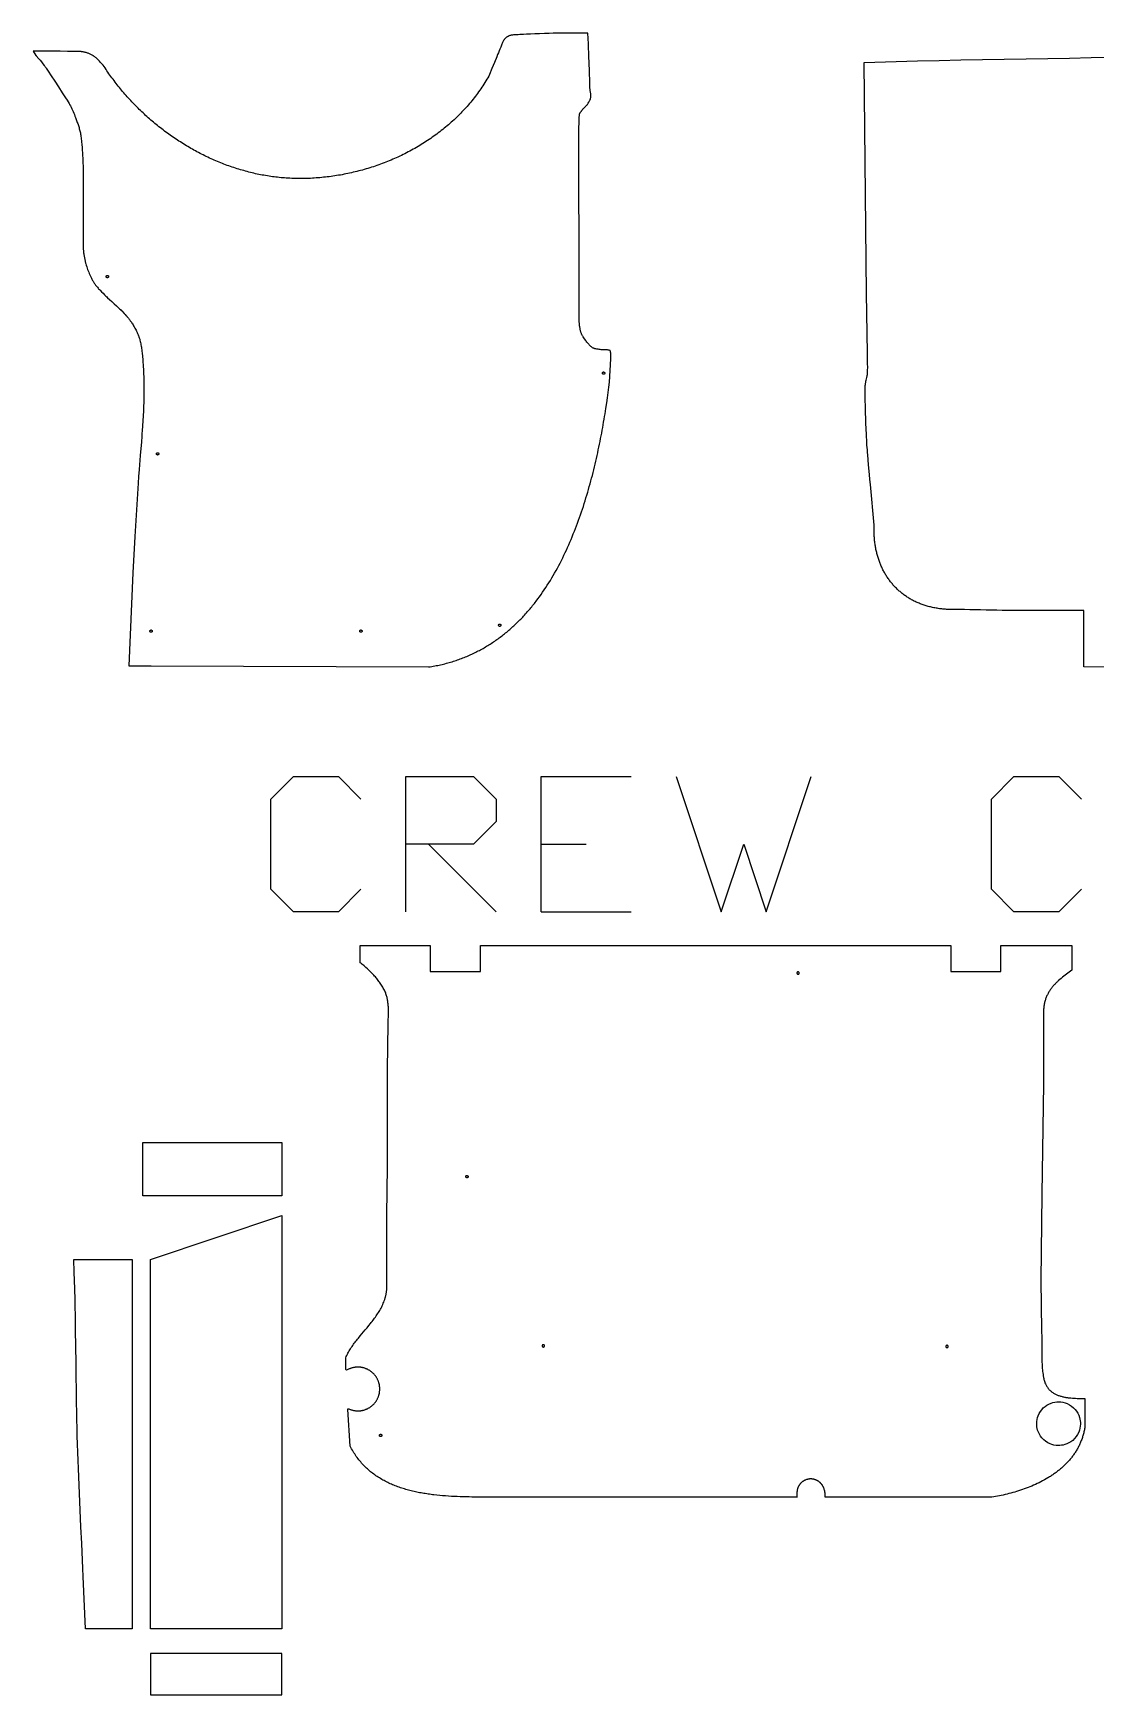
# Model space of a CAD drawing. Extents: x -3764 to 3128, y -3442 to 5238.
# Drawn here: x -263 to 1535, y -1703 to 1109 of the extents above; entities that cross this region are included whole.
import ezdxf

# ---------------------------------------------------------------- set-up
doc = ezdxf.new("R2010")
doc.units = 0
doc.layers.get('0').update_dxf_attribs({"color": 1, "linetype": 'CONTINUOUS'})
doc.layers.add('Default_Layer', color=1, linetype='CONTINUOUS')

msp = doc.modelspace()

# ---------------------------------------------------------------- linework, layer by layer
msp.add_lwpolyline([(1984.5, 34.9), (1515.1, 36.2), (1515.1, 131.9), (1455.4, 131.9), (1445.5, 131.9), (1435.5, 131.9), (1415.4, 131.8), (1405.4, 131.8), (1395.6, 131.8), (1386, 131.8), (1376.7, 131.9), (1367.6, 132.1), (1358.5, 132.3), (1349.4, 132.5), (1340.2, 132.7), (1322, 133.2), (1312.9, 133.5), (1303.8, 133.7), (1301.6, 133.6), (1299.4, 133.5), (1297.2, 133.5), (1295.1, 133.4), (1292.9, 133.4), (1290.8, 133.4), (1288.7, 133.5), (1286.6, 133.5), (1284.6, 133.6), (1282.5, 133.7), (1280.5, 133.9), (1278.4, 134), (1276.4, 134.2), (1274.4, 134.4), (1272.4, 134.7), (1270.5, 134.9), (1268.5, 135.2), (1266.6, 135.5), (1264.7, 135.8), (1262.8, 136.2), (1260.9, 136.5), (1259, 136.9), (1257.1, 137.3), (1255.3, 137.8), (1253.5, 138.2), (1251.7, 138.7), (1249.9, 139.2), (1248.1, 139.7), (1246.3, 140.3), (1244.6, 140.8), (1242.9, 141.4), (1241.1, 142), (1239.4, 142.7), (1237.8, 143.3), (1236.1, 144), (1234.5, 144.7), (1232.8, 145.4), (1231.2, 146.1), (1229.6, 146.9), (1228, 147.6), (1226.5, 148.4), (1224.9, 149.2), (1223.4, 150.1), (1221.9, 150.9), (1220.4, 151.8), (1218.9, 152.7), (1217.4, 153.6), (1216, 154.5), (1214.6, 155.5), (1213.2, 156.4), (1211.8, 157.4), (1210.4, 158.4), (1209, 159.4), (1207.7, 160.4), (1206.4, 161.5), (1205.1, 162.6), (1203.8, 163.7), (1202.5, 164.8), (1201.2, 165.9), (1200, 167), (1198.8, 168.2), (1197.6, 169.4), (1196.4, 170.5), (1195.2, 171.7), (1194.1, 173), (1193, 174.2), (1191.9, 175.5), (1190.8, 176.7), (1189.7, 178), (1188.6, 179.3), (1187.6, 180.6), (1186.6, 182), (1185.6, 183.3), (1184.6, 184.7), (1183.6, 186), (1182.7, 187.4), (1181.7, 188.8), (1180.8, 190.3), (1179.9, 191.7), (1179.1, 193.1), (1178.2, 194.6), (1177.4, 196.1), (1176.6, 197.6), (1175.8, 199.1), (1175, 200.6), (1174.2, 202.1), (1173.5, 203.7), (1172.8, 205.2), (1172.1, 206.8), (1171.4, 208.4), (1170.7, 210), (1170.1, 211.6), (1169.5, 213.2), (1168.9, 214.8), (1168.3, 216.5), (1167.7, 218.1), (1167.2, 219.8), (1166.6, 221.5), (1166.1, 223.2), (1165.6, 224.9), (1165.2, 226.6), (1164.7, 228.3), (1164.3, 230.1), (1163.9, 231.8), (1163.5, 233.6), (1163.1, 235.3), (1162.8, 237.1), (1162.4, 238.9), (1162.1, 240.7), (1161.8, 242.5), (1161.6, 244.3), (1161.3, 246.1), (1161.1, 248), (1160.9, 249.8), (1160.7, 251.7), (1160.5, 253.5), (1160.4, 255.4), (1160.3, 257.3), (1160.2, 259.2), (1160.1, 261.1), (1160, 263), (1160, 264.9), (1159.9, 266.8), (1159.9, 268.7), (1160, 270.7), (1160, 272.6), (1160.1, 274.6), (1160.1, 276.5), (1153.6, 344.9), (1152.9, 353.3), (1152.1, 361.7), (1150.6, 378.5), (1149.8, 386.8), (1149.1, 395.2), (1148.8, 399.4), (1148.5, 403.5), (1148.2, 407.7), (1147.9, 411.8), (1147.6, 416), (1147.4, 420.5), (1147.2, 425), (1146.9, 429.7), (1146.5, 439.2), (1146.1, 448.6), (1145.8, 457.5), (1145.5, 465.5), (1145.3, 472.5), (1145.2, 477.9), (1145, 487.7), (1144.9, 493), (1144.8, 498.1), (1144.8, 503), (1144.8, 505.3), (1144.9, 507.4), (1144.9, 509.4), (1145, 511.2), (1145.1, 512.8), (1145.2, 514.2), (1145.3, 515.4), (1145.5, 516.6), (1145.7, 517.8), (1145.9, 519), (1146.1, 520.2), (1146.4, 521.4), (1147, 523.8), (1147.5, 526.2), (1147.8, 527.4), (1148, 528.6), (1148.3, 529.8), (1148.5, 531), (1148.7, 532.2), (1148.8, 533.5), (1148.9, 534.8), (1149, 536.3), (1149, 538), (1149, 539.9), (1149.1, 541.9), (1149.1, 544), (1149, 548.5), (1148.9, 558), (1148.8, 562.7), (1148.8, 567.1), (1147, 668.2), (1143.3, 1059.4), (1233.5, 1062.2), (1270.2, 1062.8), (1306.9, 1063.5), (1343.6, 1064.1), (1380.3, 1064.8), (1417, 1065.4), (1453.8, 1066.1), (1490.5, 1066.8), (1527.2, 1067.6), (1563.9, 1068.3)])
at = {"layer": 'Default_Layer'}
for points in [[(-181, 1077.5), (-181.8, 1077.6), (-182.8, 1077.7), (-184.1, 1077.8), (-185.7, 1077.8), (-189.4, 1077.9), (-193.9, 1078), (-199.1, 1078.1), (-204.8, 1078.1), (-217.3, 1078.2), (-230.3, 1078.2), (-242.9, 1078.2), (-248.8, 1078.2), (-254.1, 1078.3), (-258.9, 1078.3), (-262.9, 1078.4), (-258.4, 1071.2), (-258.1, 1070.9), (-257.8, 1070.5), (-253.7, 1065.7), (-251.4, 1063), (-249.1, 1060.1), (-246.7, 1057.2), (-244.5, 1054.4), (-243.5, 1053), (-242.6, 1051.7), (-241.7, 1050.5), (-240.9, 1049.4), (-237.6, 1044.4), (-232.6, 1036.9), (-226.6, 1027.7), (-220.1, 1017.8), (-213.7, 1008), (-208.1, 999.2), (-205.7, 995.5), (-203.8, 992.4), (-202.3, 989.9), (-201.7, 989), (-201.3, 988.3), (-200, 985.9), (-198.8, 983.5), (-197.6, 981.1), (-196.5, 978.6), (-195.4, 976.2), (-194.3, 973.7), (-193.3, 971.2), (-192.3, 968.6), (-191.2, 965.9), (-190.1, 962.9), (-188.9, 959.6), (-188.3, 957.9), (-187.7, 956.2), (-187.1, 954.4), (-186.5, 952.6), (-185.9, 950.8), (-185.4, 949), (-184.9, 947.2), (-184.4, 945.4), (-184, 943.6), (-183.6, 941.9), (-183.2, 940.1), (-182.8, 938.2), (-182.5, 936.2), (-182.2, 934.1), (-181.9, 932), (-181.6, 929.7), (-181.4, 927.4), (-181.1, 925.1), (-180.7, 920.4), (-180.3, 915.6), (-179.9, 910.9), (-179.6, 906.3), (-179.4, 904.1), (-179.3, 901.9), (-179, 897.5), (-178.8, 893), (-178.7, 888.6), (-178.5, 884.1), (-178.4, 879.7), (-178.3, 870.8), (-178.2, 865.4), (-178.2, 858.4), (-178.2, 850.2), (-178.2, 841), (-178.2, 821.7), (-178.3, 803.3), (-178.3, 795.2), (-178.4, 786.4), (-178.5, 768.3), (-178.6, 760), (-178.6, 756.1), (-178.5, 752.6), (-178.5, 749.5), (-178.5, 746.8), (-178.4, 744.6), (-178.3, 743.6), (-178.3, 742.9), (-178.1, 741.5), (-178, 740), (-177.8, 738.6), (-177.7, 737.1), (-177.5, 735.7), (-177.2, 734.2), (-176.8, 731.3), (-176.3, 728.5), (-175.7, 725.7), (-175.1, 723.1), (-174.8, 721.9), (-174.5, 720.7), (-174.2, 719.5), (-173.9, 718.3), (-173.2, 716), (-172.4, 713.7), (-171.6, 711.4), (-170.8, 709.1), (-169.9, 706.9), (-169, 704.6), (-168, 702.4), (-167, 700.1), (-166, 697.7), (-164.9, 695.3), (-164.3, 694.1), (-163.7, 692.8), (-163, 691.6), (-162.4, 690.4), (-161.7, 689.2), (-161, 688), (-160.3, 686.8), (-159.6, 685.6), (-158.9, 684.5), (-158.1, 683.4), (-157.3, 682.3), (-156.4, 681.1), (-155.4, 679.9), (-154.4, 678.8), (-153.3, 677.5), (-152.2, 676.3), (-151, 675.1), (-149.8, 673.8), (-147.3, 671.3), (-144.8, 668.8), (-142.3, 666.3), (-139.9, 663.9), (-138.6, 662.6), (-137.1, 661.2), (-133.8, 658), (-130, 654.5), (-126.1, 650.9), (-122.2, 647.3), (-118.6, 644), (-117, 642.5), (-115.5, 641), (-114.2, 639.8), (-113.2, 638.7), (-109.3, 634.7), (-107.4, 632.7), (-105.5, 630.7), (-104.6, 629.7), (-103.7, 628.6), (-102.8, 627.6), (-101.9, 626.5), (-101.1, 625.4), (-100.2, 624.3), (-99.4, 623.2), (-98.6, 622.1), (-97.8, 620.9), (-96.9, 619.6), (-96, 618.2), (-95, 616.7), (-94, 615.1), (-93, 613.4), (-92, 611.7), (-91, 609.9), (-90, 608), (-89, 606.2), (-88.1, 604.3), (-87.1, 602.4), (-86.3, 600.5), (-85.5, 598.6), (-84.7, 596.7), (-84.3, 595.8), (-84, 594.9), (-83.4, 593.1), (-82.8, 591.2), (-82.3, 589.3), (-81.8, 587.3), (-81.4, 585.3), (-81, 583.3), (-80.6, 581.3), (-80.2, 579.3), (-79.9, 577.2), (-79.6, 575.2), (-79.3, 573.1), (-79, 571), (-78.5, 566.9), (-78.1, 562.8), (-77.8, 560.6), (-77.6, 558), (-77.4, 555), (-77.2, 551.7), (-77, 548.1), (-76.7, 544.3), (-76.5, 540.4), (-76.4, 536.2), (-76.2, 532), (-76, 527.7), (-75.9, 523.3), (-75.8, 519), (-75.7, 514.7), (-75.6, 510.6), (-75.6, 506.5), (-75.6, 502.7), (-75.6, 498.9), (-75.7, 494.9), (-75.8, 490.9), (-75.9, 486.9), (-76, 482.7), (-76.2, 478.5), (-76.4, 474.3), (-76.6, 470), (-77.1, 461.4), (-77.6, 452.8), (-78.6, 435.7), (-78.9, 431.4), (-79.2, 426.7), (-79.9, 416.6), (-80.7, 405.7), (-81.7, 394.1), (-83.6, 370.3), (-84.5, 358.5), (-85.4, 347.1), (-91, 257), (-94.2, 195.3), (-101.4, 38.4), (-63.3, 38.2), (406.2, 36.2), (408.8, 36.6), (411.4, 37.1), (413.9, 37.5), (416.4, 38), (419, 38.5), (421.5, 39), (423.9, 39.5), (426.4, 40.1), (428.9, 40.6), (431.3, 41.2), (433.7, 41.8), (436.2, 42.5), (438.6, 43.1), (440.9, 43.8), (443.3, 44.5), (445.7, 45.2), (448, 45.9), (450.4, 46.6), (452.7, 47.4), (455, 48.2), (457.3, 49), (459.5, 49.8), (461.8, 50.7), (464.1, 51.5), (466.3, 52.4), (468.5, 53.3), (470.7, 54.2), (472.9, 55.1), (475.1, 56.1), (477.3, 57.1), (479.5, 58.1), (481.6, 59.1), (483.7, 60.1), (485.8, 61.1), (488, 62.2), (490, 63.3), (492.1, 64.3), (494.2, 65.5), (496.3, 66.6), (498.3, 67.7), (500.3, 68.9), (502.3, 70.1), (504.3, 71.2), (506.3, 72.5), (508.3, 73.7), (510.3, 74.9), (512.2, 76.2), (514.2, 77.5), (516.1, 78.7), (518, 80), (519.9, 81.4), (521.8, 82.7), (523.7, 84), (525.6, 85.4), (527.4, 86.8), (529.3, 88.2), (531.1, 89.6), (532.9, 91), (534.7, 92.5), (536.5, 93.9), (538.3, 95.4), (540.1, 96.9), (541.8, 98.4), (543.6, 99.9), (545.3, 101.4), (547, 103), (548.8, 104.5), (550.5, 106.1), (552.2, 107.7), (553.8, 109.2), (555.5, 110.9), (557.2, 112.5), (558.8, 114.1), (560.4, 115.8), (562.1, 117.4), (563.7, 119.1), (565.3, 120.8), (566.9, 122.5), (568.4, 124.2), (570, 125.9), (571.6, 127.6), (573.1, 129.4), (574.6, 131.2), (576.2, 132.9), (577.7, 134.7), (579.2, 136.5), (580.7, 138.3), (582.1, 140.1), (583.6, 142), (585.1, 143.8), (586.5, 145.6), (588, 147.5), (590.8, 151.3), (593.6, 155.1), (596.4, 158.9), (599.1, 162.8), (601.8, 166.7), (604.4, 170.7), (607, 174.7), (609.5, 178.7), (612.1, 182.8), (614.5, 186.9), (617, 191), (619.4, 195.2), (621.7, 199.4), (624.1, 203.7), (626.4, 207.9), (628.6, 212.2), (630.8, 216.6), (633, 220.9), (635.2, 225.3), (637.3, 229.7), (639.3, 234.2), (641.4, 238.6), (643.4, 243.1), (645.3, 247.6), (647.3, 252.2), (649.2, 256.7), (651, 261.3), (652.9, 265.9), (654.7, 270.5), (656.5, 275.2), (658.2, 279.8), (659.9, 284.5), (661.6, 289.2), (663.2, 293.8), (664.8, 298.6), (666.4, 303.3), (668, 308), (669.5, 312.7), (671, 317.5), (672.4, 322.3), (673.9, 327), (675.3, 331.8), (676.7, 336.6), (678, 341.4), (679.4, 346.2), (680.7, 351), (681.9, 355.7), (683.2, 360.5), (684.4, 365.3), (685.6, 370.1), (686.8, 374.9), (687.9, 379.7), (689, 384.5), (690.1, 389.3), (691.2, 394.1), (692.2, 398.9), (693.3, 403.7), (694.3, 408.4), (695.3, 413.2), (696.2, 417.9), (697.2, 422.7), (698.1, 427.4), (699, 432.1), (699.8, 436.8), (700.7, 441.5), (701.5, 446.2), (702.3, 450.8), (703.1, 455.5), (703.9, 460.1), (704.7, 464.7), (706.1, 473.9), (707.5, 483), (708.8, 491.9), (710.1, 500.8), (711.3, 509.6), (712.4, 518.3), (714.4, 557.8), (714.3, 558.7), (714.3, 559.7), (714.3, 560.7), (714.2, 561.7), (714.3, 563.8), (714.3, 565.9), (714.2, 566.8), (714.2, 567.8), (714.1, 568.7), (714, 569.5), (713.9, 569.9), (713.8, 570.3), (713.7, 570.7), (713.5, 571), (713.4, 571.3), (713.3, 571.6), (713.1, 571.9), (712.9, 572.1), (711.9, 572.3), (710.9, 572.5), (710, 572.6), (709, 572.7), (708.1, 572.8), (707.1, 572.8), (705.3, 572.9), (703.5, 572.9), (701.7, 572.9), (700.8, 572.9), (700, 573), (699.1, 573), (698.3, 573.1), (696.6, 573.4), (694.7, 573.6), (692.8, 573.9), (690.9, 574.3), (689.1, 574.6), (687.5, 574.9), (686.8, 575.1), (686.2, 575.3), (685.7, 575.5), (685.2, 575.6), (684.8, 575.8), (684.4, 576), (683.7, 576.4), (682.9, 576.9), (682.2, 577.4), (681.5, 577.9), (680.9, 578.5), (680.2, 579), (679.6, 579.6), (678.8, 580.3), (678, 581.3), (677, 582.4), (676, 583.6), (675, 584.9), (673.9, 586.2), (672.9, 587.5), (672, 588.8), (670.1, 591.6), (668.9, 593.2), (667.8, 595), (667.2, 595.9), (666.7, 596.9), (666.1, 597.8), (665.6, 598.8), (665.1, 599.7), (664.6, 600.7), (664.2, 601.7), (663.9, 602.6), (663.6, 603.6), (663.3, 604.7), (663, 605.8), (662.7, 607), (662.5, 608.2), (662.3, 609.4), (662.1, 610.7), (661.9, 612.1), (661.7, 613.4), (661.6, 614.8), (661.3, 617.5), (661.1, 620.2), (660.9, 622.8), (660.8, 624.4), (660.7, 626.5), (660.7, 629), (660.7, 632), (660.7, 638.9), (660.7, 646.9), (660.8, 664), (660.9, 672.4), (660.9, 680.1), (660.7, 759), (660.5, 845.7), (660.4, 884.7), (660.4, 916.9), (660.4, 939.5), (660.4, 946.3), (660.4, 949.6), (660.6, 956.1), (660.7, 959.6), (660.9, 963.1), (661, 966.3), (661.1, 967.7), (661.2, 969), (661.3, 970.1), (661.4, 971.1), (661.6, 971.8), (661.6, 972.1), (661.7, 972.3), (661.8, 972.7), (662, 973), (662.1, 973.4), (662.3, 973.8), (662.8, 974.5), (663.2, 975.1), (663.7, 975.8), (664.2, 976.4), (664.6, 977), (665, 977.5), (665.7, 978.5), (666.5, 979.6), (667.2, 980.6), (667.6, 981.1), (668, 981.5), (668.2, 981.8), (668.5, 982.1), (669.2, 982.7), (671, 984.4), (672, 985.3), (673, 986.3), (673.5, 986.8), (673.9, 987.3), (674.3, 987.7), (674.7, 988.2), (675.4, 989.3), (676.2, 990.5), (677.1, 991.9), (677.5, 992.6), (678, 993.4), (678.4, 994.2), (678.8, 995), (679.2, 995.8), (679.5, 996.6), (679.8, 997.4), (680.1, 998.2), (680.3, 999), (680.5, 999.8), (680.6, 1000.2), (680.6, 1000.7), (680.7, 1001.1), (680.7, 1001.6), (680.7, 1002.5), (680.7, 1003.6), (680.6, 1004.6), (680.5, 1005.7), (680.4, 1006.9), (680.2, 1008), (679.5, 1012.8), (679.3, 1014), (679.2, 1015.1), (679.1, 1016.3), (679, 1017.4), (678.9, 1018.8), (678.9, 1021), (678.7, 1026.9), (678.2, 1043), (677.7, 1060.2), (677.5, 1067.5), (677.3, 1073.1), (677.1, 1077.5), (676.9, 1082), (676.4, 1090.9), (675.9, 1099.7), (675.5, 1108.6), (668.1, 1108.6), (660.7, 1108.7), (645.7, 1108.7), (638.3, 1108.8), (631, 1108.8), (623.9, 1108.7), (620.5, 1108.7), (617.1, 1108.6), (609.9, 1108.5), (602, 1108.2), (593.9, 1108), (586, 1107.7), (578.5, 1107.4), (572, 1107.1), (566.8, 1106.8), (563.3, 1106.6), (560.7, 1106.5), (557.9, 1106.3), (555, 1106.2), (552.2, 1106), (550.8, 1105.9), (549.5, 1105.8), (548.2, 1105.6), (547, 1105.5), (545.9, 1105.3), (544.9, 1105.1), (544.1, 1104.9), (543.7, 1104.8), (543.3, 1104.7), (542.6, 1104.4), (542, 1104.1), (541.3, 1103.8), (540.7, 1103.5), (540, 1103.1), (539.4, 1102.8), (538.8, 1102.4), (538.2, 1102), (537.6, 1101.5), (537, 1101.1), (536.5, 1100.6), (535.9, 1100.1), (535.4, 1099.6), (534.9, 1099.1), (534.4, 1098.6), (533.9, 1098), (533.7, 1097.7), (533.5, 1097.4), (533.2, 1097), (532.9, 1096.5), (532.4, 1095.5), (531.8, 1094.3), (531.2, 1093), (530.6, 1091.6), (530, 1090.1), (529.4, 1088.6), (528.1, 1085.3), (526.7, 1082), (525.5, 1078.7), (524.3, 1075.8), (522.9, 1072.6), (521.3, 1068.6), (517.5, 1059.2), (513.3, 1048.9), (509.3, 1039), (507.8, 1036.3), (506.2, 1033.5), (504.6, 1030.8), (503, 1028.1), (501.3, 1025.4), (499.6, 1022.7), (497.9, 1020), (496.2, 1017.4), (494.4, 1014.8), (492.6, 1012.2), (490.8, 1009.6), (488.9, 1007), (487.1, 1004.5), (485.2, 1002), (483.2, 999.5), (481.3, 997), (479.3, 994.6), (477.3, 992.1), (475.3, 989.7), (473.2, 987.3), (471.2, 984.9), (469.1, 982.6), (466.9, 980.3), (464.8, 978), (462.6, 975.7), (460.4, 973.4), (458.2, 971.1), (456, 968.9), (453.7, 966.7), (451.5, 964.5), (449.2, 962.4), (446.8, 960.2), (444.5, 958.1), (442.1, 956), (439.8, 954), (437.4, 951.9), (434.9, 949.9), (432.5, 947.9), (430, 945.9), (427.5, 943.9), (425, 942), (422.5, 940), (420, 938.1), (417.4, 936.3), (414.9, 934.4), (412.3, 932.6), (409.7, 930.8), (407, 929), (404.4, 927.2), (401.7, 925.5), (399.1, 923.7), (396.4, 922), (393.7, 920.4), (391, 918.7), (388.2, 917.1), (385.5, 915.5), (382.7, 913.9), (379.9, 912.3), (377.1, 910.8), (374.3, 909.3), (371.5, 907.8), (368.7, 906.3), (365.8, 904.9), (363, 903.5), (360.1, 902.1), (357.2, 900.7), (354.3, 899.3), (351.4, 898), (348.5, 896.7), (345.5, 895.4), (342.6, 894.2), (339.6, 892.9), (336.7, 891.7), (333.7, 890.5), (330.7, 889.4), (327.7, 888.2), (324.7, 887.1), (321.7, 886), (318.7, 885), (315.7, 883.9), (312.6, 882.9), (309.6, 881.9), (306.5, 881), (303.5, 880), (300.4, 879.1), (297.3, 878.2), (294.2, 877.3), (291.1, 876.5), (288, 875.7), (284.9, 874.9), (281.8, 874.1), (278.7, 873.4), (275.6, 872.6), (272.5, 871.9), (269.4, 871.3), (266.2, 870.6), (263.1, 870), (259.9, 869.4), (256.8, 868.8), (253.6, 868.3), (250.5, 867.8), (247.3, 867.3), (244.2, 866.8), (241, 866.4), (237.9, 866), (234.7, 865.6), (231.5, 865.2), (228.4, 864.9), (225.2, 864.6), (222, 864.3), (218.9, 864), (215.7, 863.8), (212.5, 863.6), (209.4, 863.4), (206.2, 863.2), (203, 863.1), (199.9, 863), (196.7, 862.9), (193.5, 862.9), (190.4, 862.9), (187.2, 862.9), (184.1, 862.9), (180.9, 863), (177.7, 863), (174.6, 863.2), (171.4, 863.3), (168.3, 863.5), (165.2, 863.7), (162.3, 863.9), (159.3, 864.1), (156.4, 864.3), (153.5, 864.6), (150.6, 864.9), (147.7, 865.3), (144.8, 865.6), (141.9, 866), (139, 866.4), (136.1, 866.8), (133.3, 867.3), (130.4, 867.8), (127.5, 868.3), (124.6, 868.8), (121.7, 869.4), (118.9, 869.9), (116, 870.5), (113.2, 871.1), (110.3, 871.8), (107.5, 872.5), (104.6, 873.2), (101.8, 873.9), (98.9, 874.6), (96.1, 875.4), (93.3, 876.2), (90.5, 877), (87.6, 877.8), (84.8, 878.6), (82, 879.5), (79.2, 880.4), (76.4, 881.3), (73.7, 882.3), (70.9, 883.2), (68.1, 884.2), (65.3, 885.2), (62.6, 886.2), (59.8, 887.3), (57.1, 888.4), (54.3, 889.4), (51.6, 890.6), (48.9, 891.7), (46.2, 892.8), (43.5, 894), (40.8, 895.2), (38.1, 896.4), (35.4, 897.6), (32.7, 898.9), (30, 900.2), (27.4, 901.4), (24.7, 902.8), (22.1, 904.1), (19.5, 905.4), (16.8, 906.8), (14.2, 908.2), (11.6, 909.6), (9, 911), (6.4, 912.5), (3.9, 913.9), (1.3, 915.4), (-1.3, 916.9), (-3.8, 918.4), (-6.3, 920), (-8.9, 921.5), (-11.4, 923.1), (-13.9, 924.7), (-16.4, 926.3), (-18.9, 927.9), (-21.3, 929.5), (-23.8, 931.2), (-26.3, 932.9), (-28.7, 934.6), (-31.1, 936.3), (-33.5, 938), (-35.9, 939.7), (-38.3, 941.5), (-40.7, 943.3), (-43.1, 945.1), (-45.4, 946.9), (-47.8, 948.7), (-50.1, 950.5), (-52.4, 952.4), (-54.7, 954.3), (-57, 956.1), (-59.3, 958), (-61.6, 960), (-63.8, 961.9), (-66.1, 963.8), (-68.3, 965.8), (-70.5, 967.8), (-72.7, 969.8), (-74.9, 971.8), (-77, 973.8), (-79.2, 975.8), (-81.3, 977.9), (-83.4, 979.9), (-85.6, 982), (-87.7, 984.1), (-89.7, 986.2), (-91.8, 988.3), (-93.8, 990.4), (-95.9, 992.6), (-97.9, 994.7), (-99.9, 996.9), (-101.9, 999.1), (-103.9, 1001.3), (-105.8, 1003.5), (-107.7, 1005.7), (-109.7, 1007.9), (-111.6, 1010.2), (-113.5, 1012.4), (-115.3, 1014.7), (-117.2, 1016.9), (-119, 1019.2), (-120.8, 1021.5), (-122.6, 1023.8), (-124.4, 1026.2), (-126.2, 1028.5), (-127.9, 1030.8), (-129.7, 1033.2), (-131.4, 1035.6), (-133.1, 1037.9), (-134.8, 1040.3), (-136.4, 1042.7), (-138.1, 1045.1), (-139.7, 1047.6), (-141.3, 1050), (-142.9, 1052.4), (-144.4, 1054.9), (-145.5, 1055.9), (-146.6, 1057), (-147.7, 1058.1), (-148.8, 1059.2), (-151, 1061.5), (-153.2, 1063.7), (-154.3, 1064.8), (-155.4, 1065.8), (-156.5, 1066.9), (-157.6, 1067.8), (-158.7, 1068.7), (-159.8, 1069.6), (-160.3, 1070), (-160.9, 1070.4), (-161.4, 1070.7), (-162, 1071), (-163, 1071.7), (-164.2, 1072.3), (-165.3, 1072.8), (-166.4, 1073.4), (-167.6, 1073.8), (-168.8, 1074.3), (-170, 1074.8), (-171.2, 1075.2), (-172.4, 1075.5), (-173.6, 1075.9), (-174.8, 1076.2), (-176.1, 1076.5), (-177.3, 1076.8), (-178.6, 1077.1), (-179.8, 1077.3), (-181, 1077.5)], [(-139.5, 696.9), (-139.5, 697.1), (-139.5, 697.3), (-139.4, 697.5), (-139.3, 697.7), (-139.3, 697.9), (-139.2, 698), (-139, 698.2), (-138.9, 698.3), (-138.8, 698.5), (-138.6, 698.6), (-138.4, 698.7), (-138.3, 698.8), (-138.1, 698.8), (-137.9, 698.9), (-137.7, 698.9), (-137.5, 698.9), (-137.3, 698.9), (-137.1, 698.9), (-136.9, 698.8), (-136.7, 698.8), (-136.5, 698.7), (-136.4, 698.6), (-136.2, 698.5), (-136.1, 698.3), (-136, 698.2), (-135.8, 698), (-135.7, 697.9), (-135.7, 697.7), (-135.6, 697.5), (-135.5, 697.3), (-135.5, 697.1), (-135.5, 696.9), (-135.5, 696.7), (-135.5, 696.5), (-135.6, 696.3), (-135.7, 696.1), (-135.7, 696), (-135.8, 695.8), (-136, 695.6), (-136.1, 695.5), (-136.2, 695.4), (-136.4, 695.3), (-136.5, 695.2), (-136.7, 695.1), (-136.9, 695), (-137.1, 695), (-137.3, 694.9), (-137.5, 694.9), (-137.7, 694.9), (-137.9, 695), (-138.1, 695), (-138.3, 695.1), (-138.4, 695.2), (-138.6, 695.3), (-138.8, 695.4), (-138.9, 695.5), (-139, 695.6), (-139.2, 695.8), (-139.3, 696), (-139.3, 696.1), (-139.4, 696.3), (-139.5, 696.5), (-139.5, 696.7), (-139.5, 696.9)], [(700.2, 533.5), (700.2, 533.7), (700.2, 533.9), (700.3, 534.1), (700.3, 534.3), (700.4, 534.5), (700.5, 534.7), (700.6, 534.8), (700.8, 534.9), (700.9, 535.1), (701.1, 535.2), (701.2, 535.3), (701.4, 535.4), (701.6, 535.4), (701.8, 535.5), (702, 535.5), (702.2, 535.5), (702.4, 535.5), (702.6, 535.5), (702.8, 535.4), (703, 535.4), (703.1, 535.3), (703.3, 535.2), (703.5, 535.1), (703.6, 534.9), (703.7, 534.8), (703.8, 534.7), (703.9, 534.5), (704, 534.3), (704.1, 534.1), (704.1, 533.9), (704.2, 533.7), (704.2, 533.5), (704.2, 533.3), (704.1, 533.1), (704.1, 532.9), (704, 532.8), (703.9, 532.6), (703.8, 532.4), (703.7, 532.3), (703.6, 532.1), (703.5, 532), (703.3, 531.9), (703.1, 531.8), (703, 531.7), (702.8, 531.6), (702.6, 531.6), (702.4, 531.5), (702.2, 531.5), (702, 531.5), (701.8, 531.6), (701.6, 531.6), (701.4, 531.7), (701.2, 531.8), (701.1, 531.9), (700.9, 532), (700.8, 532.1), (700.6, 532.3), (700.5, 532.4), (700.4, 532.6), (700.3, 532.8), (700.3, 532.9), (700.2, 533.1), (700.2, 533.3), (700.2, 533.5)], [(-54.5, 396.9), (-54.5, 397.1), (-54.5, 397.3), (-54.4, 397.5), (-54.3, 397.7), (-54.3, 397.9), (-54.2, 398), (-54, 398.2), (-53.9, 398.3), (-53.8, 398.5), (-53.6, 398.6), (-53.4, 398.7), (-53.3, 398.8), (-53.1, 398.8), (-52.9, 398.9), (-52.7, 398.9), (-52.5, 398.9), (-52.3, 398.9), (-52.1, 398.9), (-51.9, 398.8), (-51.7, 398.8), (-51.5, 398.7), (-51.4, 398.6), (-51.2, 398.5), (-51.1, 398.3), (-51, 398.2), (-50.8, 398), (-50.7, 397.9), (-50.7, 397.7), (-50.6, 397.5), (-50.5, 397.3), (-50.5, 397.1), (-50.5, 396.9), (-50.5, 396.7), (-50.5, 396.5), (-50.6, 396.3), (-50.7, 396.1), (-50.7, 396), (-50.8, 395.8), (-51, 395.6), (-51.1, 395.5), (-51.2, 395.4), (-51.4, 395.3), (-51.5, 395.2), (-51.7, 395.1), (-51.9, 395), (-52.1, 395), (-52.3, 394.9), (-52.5, 394.9), (-52.7, 394.9), (-52.9, 395), (-53.1, 395), (-53.3, 395.1), (-53.4, 395.2), (-53.6, 395.3), (-53.8, 395.4), (-53.9, 395.5), (-54, 395.6), (-54.2, 395.8), (-54.3, 396), (-54.3, 396.1), (-54.4, 396.3), (-54.5, 396.5), (-54.5, 396.7), (-54.5, 396.9)], [(-65.5, 96.9), (-65.5, 97.1), (-65.5, 97.3), (-65.4, 97.5), (-65.3, 97.7), (-65.3, 97.9), (-65.2, 98), (-65, 98.2), (-64.9, 98.3), (-64.8, 98.5), (-64.6, 98.6), (-64.4, 98.7), (-64.3, 98.8), (-64.1, 98.8), (-63.9, 98.9), (-63.7, 98.9), (-63.5, 98.9), (-63.3, 98.9), (-63.1, 98.9), (-62.9, 98.8), (-62.7, 98.8), (-62.5, 98.7), (-62.4, 98.6), (-62.2, 98.5), (-62.1, 98.3), (-62, 98.2), (-61.8, 98), (-61.7, 97.9), (-61.7, 97.7), (-61.6, 97.5), (-61.5, 97.3), (-61.5, 97.1), (-61.5, 96.9), (-61.5, 96.7), (-61.5, 96.5), (-61.6, 96.3), (-61.7, 96.1), (-61.7, 96), (-61.8, 95.8), (-62, 95.6), (-62.1, 95.5), (-62.2, 95.4), (-62.4, 95.3), (-62.5, 95.2), (-62.7, 95.1), (-62.9, 95), (-63.1, 95), (-63.3, 94.9), (-63.5, 94.9), (-63.7, 94.9), (-63.9, 95), (-64.1, 95), (-64.3, 95.1), (-64.4, 95.2), (-64.6, 95.3), (-64.8, 95.4), (-64.9, 95.5), (-65, 95.6), (-65.2, 95.8), (-65.3, 96), (-65.3, 96.1), (-65.4, 96.3), (-65.5, 96.5), (-65.5, 96.7), (-65.5, 96.9)], [(289.5, 96.9), (289.5, 97.1), (289.5, 97.3), (289.6, 97.5), (289.7, 97.7), (289.7, 97.9), (289.8, 98), (290, 98.2), (290.1, 98.3), (290.2, 98.5), (290.4, 98.6), (290.6, 98.7), (290.7, 98.8), (290.9, 98.8), (291.1, 98.9), (291.3, 98.9), (291.5, 98.9), (291.7, 98.9), (291.9, 98.9), (292.1, 98.8), (292.3, 98.8), (292.5, 98.7), (292.6, 98.6), (292.8, 98.5), (292.9, 98.3), (293, 98.2), (293.2, 98), (293.3, 97.9), (293.3, 97.7), (293.4, 97.5), (293.5, 97.3), (293.5, 97.1), (293.5, 96.9), (293.5, 96.7), (293.5, 96.5), (293.4, 96.3), (293.3, 96.1), (293.3, 96), (293.2, 95.8), (293, 95.6), (292.9, 95.5), (292.8, 95.4), (292.6, 95.3), (292.5, 95.2), (292.3, 95.1), (292.1, 95), (291.9, 95), (291.7, 94.9), (291.5, 94.9), (291.3, 94.9), (291.1, 95), (290.9, 95), (290.7, 95.1), (290.6, 95.2), (290.4, 95.3), (290.2, 95.4), (290.1, 95.5), (290, 95.6), (289.8, 95.8), (289.7, 96), (289.7, 96.1), (289.6, 96.3), (289.5, 96.5), (289.5, 96.7), (289.5, 96.9)], [(524.5, 106.9), (524.5, 107.1), (524.5, 107.3), (524.6, 107.5), (524.7, 107.7), (524.7, 107.9), (524.8, 108), (525, 108.2), (525.1, 108.3), (525.2, 108.5), (525.4, 108.6), (525.6, 108.7), (525.7, 108.8), (525.9, 108.8), (526.1, 108.9), (526.3, 108.9), (526.5, 108.9), (526.7, 108.9), (526.9, 108.9), (527.1, 108.8), (527.3, 108.8), (527.5, 108.7), (527.6, 108.6), (527.8, 108.5), (527.9, 108.3), (528, 108.2), (528.2, 108), (528.3, 107.9), (528.3, 107.7), (528.4, 107.5), (528.5, 107.3), (528.5, 107.1), (528.5, 106.9), (528.5, 106.7), (528.5, 106.5), (528.4, 106.3), (528.3, 106.1), (528.3, 106), (528.2, 105.8), (528, 105.6), (527.9, 105.5), (527.8, 105.4), (527.6, 105.3), (527.5, 105.2), (527.3, 105.1), (527.1, 105), (526.9, 105), (526.7, 104.9), (526.5, 104.9), (526.3, 104.9), (526.1, 105), (525.9, 105), (525.7, 105.1), (525.6, 105.2), (525.4, 105.3), (525.2, 105.4), (525.1, 105.5), (525, 105.6), (524.8, 105.8), (524.7, 106), (524.7, 106.1), (524.6, 106.3), (524.5, 106.5), (524.5, 106.7), (524.5, 106.9)], [(1494.6, -435.1), (1494.6, -476.9), (1490, -480.3), (1487.6, -482), (1485.4, -483.7), (1483.1, -485.5), (1480.8, -487.2), (1478.6, -489), (1476.4, -490.8), (1474.2, -492.6), (1472.1, -494.5), (1471.1, -495.4), (1470, -496.4), (1469, -497.4), (1468, -498.3), (1467, -499.3), (1466.1, -500.3), (1465.1, -501.4), (1464.2, -502.4), (1463.2, -503.4), (1462.3, -504.5), (1461.4, -505.6), (1460.6, -506.7), (1459.7, -507.8), (1458.9, -508.9), (1458.1, -510.1), (1457.3, -511.2), (1456.5, -512.4), (1455.8, -513.6), (1455.1, -514.9), (1454.4, -516.1), (1453.7, -517.4), (1453.1, -518.7), (1452.4, -520), (1451.9, -521.3), (1451.3, -522.7), (1450.8, -524.1), (1450.2, -525.5), (1449.8, -526.9), (1449.3, -528.4), (1448.9, -529.9), (1448.5, -531.4), (1448.2, -532.9), (1447.9, -534.5), (1447.6, -536.1), (1447.3, -537.7), (1447.1, -539.4), (1446.9, -541.1), (1446.8, -542.8), (1446.7, -544.6), (1446.6, -546.4), (1446.6, -548.2), (1446.6, -550), (1446.6, -551.9), (1446.7, -553.9), (1446.4, -669.2), (1444, -855.8), (1442.1, -1002.1), (1443.1, -1086.6), (1443.3, -1089.2), (1443.4, -1091.8), (1443.5, -1094.3), (1443.5, -1096.8), (1443.6, -1099.4), (1443.6, -1101.8), (1443.7, -1106.8), (1443.7, -1111.7), (1443.7, -1116.6), (1443.7, -1121.4), (1443.7, -1126.3), (1443.7, -1131.1), (1443.8, -1133.5), (1443.8, -1136), (1443.9, -1138.4), (1444, -1140.8), (1444.1, -1143.3), (1444.3, -1145.8), (1444.4, -1148.3), (1444.6, -1150.8), (1444.9, -1153.3), (1445.1, -1155.8), (1445.4, -1158.4), (1445.8, -1160.9), (1446.2, -1163.5), (1446.6, -1166.2), (1446.9, -1167.8), (1447.3, -1169.4), (1447.7, -1171), (1448.1, -1172.5), (1448.6, -1173.9), (1449.1, -1175.3), (1449.7, -1176.7), (1450.3, -1178), (1450.9, -1179.3), (1451.6, -1180.5), (1452.3, -1181.6), (1453.1, -1182.8), (1453.9, -1183.9), (1454.7, -1184.9), (1455.6, -1185.9), (1456.4, -1186.9), (1457.4, -1187.8), (1458.3, -1188.7), (1459.3, -1189.5), (1460.3, -1190.3), (1461.3, -1191.1), (1462.4, -1191.8), (1463.4, -1192.5), (1464.5, -1193.2), (1465.7, -1193.8), (1466.8, -1194.4), (1468, -1195), (1469.2, -1195.5), (1470.4, -1196), (1471.6, -1196.5), (1472.8, -1196.9), (1474.1, -1197.4), (1475.4, -1197.8), (1476.6, -1198.1), (1477.9, -1198.5), (1479.2, -1198.8), (1480.6, -1199.1), (1481.9, -1199.4), (1483.2, -1199.6), (1484.6, -1199.9), (1485.9, -1200.1), (1487.3, -1200.3), (1488.6, -1200.5), (1490, -1200.6), (1491.4, -1200.8), (1492.7, -1200.9), (1495.5, -1201.1), (1498.2, -1201.3), (1500.9, -1201.4), (1503.6, -1201.5), (1506.3, -1201.6), (1509, -1201.6), (1511.5, -1201.6), (1516.6, -1201.6), (1516.8, -1247.8), (1516.5, -1249.5), (1516.3, -1251.3), (1516, -1253), (1515.7, -1254.7), (1515.3, -1256.4), (1515, -1258.1), (1514.6, -1259.8), (1514.2, -1261.4), (1513.7, -1263.1), (1513.3, -1264.7), (1512.8, -1266.3), (1512.3, -1267.9), (1511.8, -1269.5), (1511.2, -1271.1), (1510.6, -1272.6), (1510, -1274.2), (1509.4, -1275.7), (1508.8, -1277.2), (1508.1, -1278.7), (1507.4, -1280.2), (1506.7, -1281.7), (1506, -1283.1), (1505.2, -1284.6), (1504.5, -1286), (1503.7, -1287.4), (1502.9, -1288.8), (1502, -1290.2), (1501.2, -1291.6), (1500.3, -1293), (1499.4, -1294.3), (1498.5, -1295.6), (1497.6, -1297), (1496.6, -1298.3), (1495.7, -1299.6), (1494.7, -1300.9), (1493.7, -1302.1), (1492.7, -1303.4), (1491.7, -1304.6), (1490.6, -1305.9), (1489.5, -1307.1), (1488.5, -1308.3), (1487.4, -1309.5), (1486.2, -1310.7), (1485.1, -1311.8), (1484, -1313), (1482.8, -1314.1), (1481.6, -1315.3), (1480.4, -1316.4), (1479.2, -1317.5), (1478, -1318.6), (1476.8, -1319.7), (1475.5, -1320.7), (1474.3, -1321.8), (1473, -1322.8), (1471.7, -1323.9), (1470.4, -1324.9), (1469.1, -1325.9), (1467.8, -1326.9), (1466.4, -1327.9), (1465.1, -1328.8), (1463.7, -1329.8), (1462.3, -1330.7), (1461, -1331.7), (1459.6, -1332.6), (1458.2, -1333.5), (1456.8, -1334.4), (1455.3, -1335.3), (1453.9, -1336.2), (1451, -1337.9), (1448.1, -1339.5), (1445.1, -1341.2), (1442.1, -1342.7), (1439.1, -1344.3), (1436, -1345.7), (1432.9, -1347.2), (1429.8, -1348.6), (1426.7, -1349.9), (1423.6, -1351.2), (1420.4, -1352.5), (1417.2, -1353.7), (1414, -1354.9), (1410.8, -1356), (1407.6, -1357.1), (1404.3, -1358.2), (1401.1, -1359.2), (1397.9, -1360.2), (1394.6, -1361.1), (1391.4, -1362), (1388.1, -1362.8), (1384.9, -1363.7), (1381.6, -1364.4), (1378.4, -1365.2), (1375.2, -1365.9), (1372, -1366.5), (1368.8, -1367.1), (1365.6, -1367.7), (1362.4, -1368.3), (1359.3, -1368.8), (1286.8, -1368.8), (1077, -1368.8), (1077.1, -1367.8), (1077.1, -1366.8), (1077.1, -1365.9), (1077.1, -1365), (1077.1, -1364.1), (1077, -1363.2), (1077, -1362.3), (1076.9, -1361.5), (1076.8, -1360.6), (1076.6, -1359.8), (1076.5, -1359), (1076.3, -1358.2), (1076.2, -1357.4), (1076, -1356.7), (1075.7, -1355.9), (1075.5, -1355.2), (1075.3, -1354.5), (1075, -1353.8), (1074.8, -1353.1), (1074.5, -1352.4), (1074.2, -1351.7), (1073.8, -1351.1), (1073.5, -1350.5), (1073.2, -1349.9), (1072.8, -1349.3), (1072.4, -1348.7), (1072.1, -1348.1), (1071.7, -1347.6), (1071.3, -1347), (1070.9, -1346.5), (1070.4, -1346), (1070, -1345.5), (1069.5, -1345.1), (1069.1, -1344.6), (1068.6, -1344.2), (1068.1, -1343.7), (1067.7, -1343.3), (1067.2, -1342.9), (1066.7, -1342.5), (1066.1, -1342.2), (1065.6, -1341.8), (1065.1, -1341.5), (1064.6, -1341.2), (1064, -1340.9), (1063.5, -1340.6), (1062.9, -1340.3), (1062.4, -1340), (1061.8, -1339.8), (1061.2, -1339.6), (1060.7, -1339.4), (1060.1, -1339.2), (1059.5, -1339), (1058.9, -1338.8), (1058.3, -1338.7), (1057.8, -1338.5), (1057.2, -1338.4), (1056.6, -1338.3), (1056, -1338.2), (1055.4, -1338.1), (1054.8, -1338), (1054.2, -1338), (1053.6, -1338), (1053, -1338), (1052.4, -1337.9), (1051.8, -1338), (1051.2, -1338), (1050.6, -1338), (1050, -1338.1), (1049.4, -1338.2), (1048.8, -1338.3), (1048.2, -1338.4), (1047.6, -1338.5), (1047, -1338.6), (1046.4, -1338.8), (1045.9, -1338.9), (1045.3, -1339.1), (1044.7, -1339.3), (1044.2, -1339.5), (1043.6, -1339.7), (1043, -1340), (1042.5, -1340.2), (1042, -1340.5), (1041.4, -1340.8), (1040.9, -1341.1), (1040.4, -1341.4), (1039.8, -1341.7), (1039.3, -1342), (1038.8, -1342.4), (1038.4, -1342.8), (1037.9, -1343.1), (1037.4, -1343.5), (1036.9, -1344), (1036.5, -1344.4), (1036, -1344.8), (1035.6, -1345.3), (1035.2, -1345.8), (1034.8, -1346.3), (1034.4, -1346.8), (1034, -1347.3), (1033.6, -1347.8), (1033.3, -1348.4), (1032.9, -1348.9), (1032.6, -1349.5), (1032.3, -1350.1), (1031.9, -1350.7), (1031.7, -1351.3), (1031.4, -1352), (1031.1, -1352.6), (1030.9, -1353.3), (1030.6, -1354), (1030.4, -1354.7), (1030.2, -1355.4), (1030, -1356.1), (1029.9, -1356.9), (1029.7, -1357.6), (1029.6, -1358.4), (1029.5, -1359.2), (1029.4, -1360), (1029.3, -1360.8), (1029.2, -1361.6), (1029.2, -1362.5), (1029.2, -1363.3), (1029.2, -1364.2), (1029.2, -1365.1), (1029.2, -1366), (1029.3, -1366.9), (1029.4, -1367.8), (1029.5, -1368.8), (549.2, -1368.8), (544.9, -1368.7), (540.5, -1368.7), (536.1, -1368.6), (531.6, -1368.6), (522.4, -1368.6), (513.1, -1368.6), (503.6, -1368.6), (494, -1368.6), (489.1, -1368.6), (484.3, -1368.6), (479.4, -1368.5), (474.5, -1368.4), (469.5, -1368.3), (464.6, -1368.2), (459.6, -1368.1), (454.7, -1367.9), (449.7, -1367.7), (444.7, -1367.4), (439.8, -1367.1), (434.8, -1366.7), (429.9, -1366.4), (424.9, -1365.9), (420, -1365.4), (415.1, -1364.9), (412.6, -1364.6), (410.2, -1364.3), (407.7, -1363.9), (405.3, -1363.6), (402.9, -1363.2), (400.5, -1362.8), (398.1, -1362.4), (395.6, -1362), (393.3, -1361.6), (390.9, -1361.2), (388.5, -1360.7), (386.1, -1360.2), (383.7, -1359.7), (381.4, -1359.2), (379, -1358.6), (376.7, -1358.1), (374.4, -1357.5), (372.1, -1356.9), (369.8, -1356.2), (367.5, -1355.6), (365.2, -1354.9), (362.9, -1354.2), (360.7, -1353.5), (358.5, -1352.8), (356.2, -1352), (354, -1351.2), (351.8, -1350.4), (349.6, -1349.6), (347.5, -1348.7), (345.3, -1347.8), (343.2, -1346.9), (341.1, -1346), (339, -1345), (336.9, -1344), (334.8, -1343), (332.7, -1341.9), (330.7, -1340.8), (328.7, -1339.7), (326.7, -1338.6), (324.7, -1337.4), (322.8, -1336.2), (320.8, -1335), (318.9, -1333.8), (317, -1332.5), (315.1, -1331.2), (313.3, -1329.8), (311.4, -1328.4), (309.6, -1327), (307.8, -1325.6), (306, -1324.1), (304.3, -1322.6), (302.6, -1321), (300.9, -1319.5), (299.2, -1317.8), (297.5, -1316.2), (295.9, -1314.5), (294.3, -1312.8), (292.7, -1311), (291.2, -1309.2), (289.7, -1307.4), (288.2, -1305.5), (286.7, -1303.6), (285.3, -1301.7), (283.8, -1299.7), (282.4, -1297.7), (281.1, -1295.6), (279.8, -1293.5), (278.5, -1291.4), (277.2, -1289.2), (275.9, -1287), (274.7, -1284.8), (273.5, -1282.5), (269.7, -1220.2), (269.6, -1219), (270.4, -1219), (271.4, -1219.5), (272.3, -1219.9), (273.2, -1220.2), (274.2, -1220.6), (275.2, -1220.9), (276.1, -1221.2), (277.1, -1221.5), (278.1, -1221.7), (279.2, -1222), (280.2, -1222.1), (281.2, -1222.3), (282.3, -1222.4), (283.3, -1222.6), (284.4, -1222.6), (285.4, -1222.7), (286.5, -1222.7), (287.5, -1222.7), (288.4, -1222.6), (289.4, -1222.6), (290.3, -1222.5), (291.2, -1222.4), (292.1, -1222.3), (293.1, -1222.1), (294, -1221.9), (294.9, -1221.7), (295.8, -1221.5), (296.6, -1221.3), (297.5, -1221), (298.4, -1220.7), (299.2, -1220.4), (300.1, -1220.1), (300.9, -1219.8), (301.7, -1219.4), (302.5, -1219), (303.4, -1218.6), (304.1, -1218.2), (304.9, -1217.8), (305.7, -1217.3), (306.4, -1216.9), (307.2, -1216.4), (307.9, -1215.9), (308.6, -1215.3), (309.4, -1214.8), (310, -1214.2), (310.7, -1213.7), (311.4, -1213.1), (312, -1212.5), (312.7, -1211.9), (313.3, -1211.2), (313.9, -1210.6), (314.5, -1209.9), (315.1, -1209.2), (315.6, -1208.5), (316.2, -1207.8), (316.7, -1207.1), (317.2, -1206.4), (317.7, -1205.6), (318.1, -1204.9), (318.6, -1204.1), (319, -1203.3), (319.5, -1202.5), (319.9, -1201.7), (320.2, -1200.9), (320.6, -1200.1), (320.9, -1199.3), (321.3, -1198.4), (321.6, -1197.6), (321.8, -1196.7), (322.1, -1195.8), (322.3, -1194.9), (322.6, -1194), (322.8, -1193.1), (322.9, -1192.2), (323.1, -1191.3), (323.2, -1190.4), (323.3, -1189.5), (323.4, -1188.5), (323.5, -1187.6), (323.5, -1186.6), (323.5, -1185.7), (323.5, -1184.7), (323.5, -1183.8), (323.4, -1182.8), (323.3, -1181.9), (323.2, -1181), (323.1, -1180.1), (322.9, -1179.1), (322.8, -1178.2), (322.6, -1177.3), (322.3, -1176.4), (322.1, -1175.6), (321.8, -1174.7), (321.6, -1173.8), (321.3, -1173), (320.9, -1172.1), (320.6, -1171.3), (320.2, -1170.5), (319.9, -1169.7), (319.5, -1168.8), (319, -1168.1), (318.6, -1167.3), (318.1, -1166.5), (317.7, -1165.8), (317.2, -1165), (316.7, -1164.3), (316.2, -1163.6), (315.6, -1162.8), (315.1, -1162.2), (314.5, -1161.5), (313.9, -1160.8), (313.3, -1160.2), (312.7, -1159.5), (312, -1158.9), (311.4, -1158.3), (310.7, -1157.7), (310, -1157.1), (309.4, -1156.6), (308.6, -1156), (307.9, -1155.5), (307.2, -1155), (306.4, -1154.5), (305.7, -1154.1), (304.9, -1153.6), (304.1, -1153.2), (303.4, -1152.7), (302.5, -1152.3), (301.7, -1152), (300.9, -1151.6), (300.1, -1151.3), (299.2, -1150.9), (298.4, -1150.6), (297.5, -1150.4), (296.6, -1150.1), (295.8, -1149.9), (294.9, -1149.6), (294, -1149.4), (293.1, -1149.3), (292.1, -1149.1), (291.2, -1149), (290.3, -1148.9), (289.4, -1148.8), (288.4, -1148.7), (287.5, -1148.7), (286.5, -1148.7), (285.3, -1148.7), (284.1, -1148.8), (283.1, -1148.9), (282, -1149), (281, -1149.1), (280, -1149.3), (278.9, -1149.5), (277.8, -1149.7), (276.8, -1150), (275.8, -1150.3), (274.7, -1150.6), (273.7, -1151), (272.7, -1151.4), (271.7, -1151.8), (270.6, -1152.3), (269.5, -1152.8), (268.5, -1153.4), (267.4, -1154), (265.9, -1152.9), (265.9, -1151.6), (265.9, -1132.9), (266.8, -1130.9), (267.7, -1128.9), (268.6, -1127), (269.6, -1125), (270.7, -1123.1), (271.7, -1121.2), (272.9, -1119.3), (274, -1117.5), (275.2, -1115.6), (276.5, -1113.8), (277.7, -1112), (279, -1110.1), (280.3, -1108.3), (281.7, -1106.5), (283, -1104.8), (284.4, -1103), (285.8, -1101.2), (287.3, -1099.4), (290.1, -1095.9), (293.1, -1092.4), (296, -1088.9), (299, -1085.4), (302, -1081.9), (304.9, -1078.3), (307.8, -1074.8), (309.2, -1073), (310.7, -1071.2), (312.1, -1069.4), (313.4, -1067.6), (314.8, -1065.8), (316.1, -1063.9), (317.4, -1062.1), (318.7, -1060.2), (319.9, -1058.3), (321.2, -1056.4), (322.3, -1054.5), (323.5, -1052.6), (324.6, -1050.7), (325.7, -1048.7), (326.7, -1046.7), (327.7, -1044.7), (328.6, -1042.7), (329.5, -1040.6), (330.3, -1038.5), (331.1, -1036.4), (331.5, -1035.4), (331.8, -1034.3), (332.1, -1033.2), (332.5, -1032.2), (332.8, -1031.1), (333.1, -1030), (333.4, -1028.9), (333.6, -1027.8), (333.9, -1026.7), (334.1, -1025.6), (334.3, -1024.4), (334.5, -1023.3), (334.7, -1022.2), (334.9, -1021), (335, -1019.8), (335.2, -1018.7), (335.3, -1017.5), (335.4, -1016.3), (335.5, -1015.1), (335.5, -1013.9), (335.6, -1012.7), (335.6, -1011.5), (335.6, -1010.3), (335.6, -1009), (335.7, -944.9), (335.6, -936.7), (335.6, -928.5), (335.6, -920.2), (335.6, -912), (335.6, -895.5), (335.7, -879.1), (335.8, -862.6), (335.9, -846.1), (336.3, -813.2), (336.4, -796.7), (336.6, -780.3), (336.7, -763.8), (336.8, -747.3), (336.8, -730.9), (336.8, -722.6), (336.8, -714.4), (336.7, -706.2), (336.7, -697.9), (336.6, -689.7), (336.5, -681.5), (336.8, -645), (337.5, -567.5), (337.7, -563.7), (337.9, -560), (338.1, -556.4), (338.2, -552.8), (338.2, -549.2), (338.2, -547.5), (338.2, -545.7), (338.2, -544), (338.2, -542.3), (338.1, -540.6), (338, -539), (337.9, -537.3), (337.8, -535.7), (337.6, -534.1), (337.4, -532.4), (337.2, -530.8), (337, -529.3), (336.7, -527.7), (336.5, -526.1), (336.1, -524.6), (335.8, -523.1), (335.4, -521.6), (335, -520.1), (334.5, -518.6), (334, -517.1), (333.5, -515.6), (332.9, -514.2), (332.1, -512.4), (331.3, -510.7), (330.4, -508.9), (329.5, -507.2), (328.6, -505.5), (327.6, -503.8), (326.6, -502.2), (325.5, -500.5), (324.4, -498.9), (323.3, -497.3), (322.1, -495.8), (320.9, -494.2), (319.7, -492.7), (318.5, -491.2), (317.2, -489.7), (316, -488.2), (314.7, -486.8), (313.4, -485.3), (312, -483.9), (310.7, -482.6), (309.3, -481.2), (308, -479.8), (306.6, -478.5), (305.3, -477.2), (303.9, -475.9), (302.5, -474.7), (299.8, -472.2), (297.1, -469.8), (294.4, -467.5), (293.4, -466.6), (292.4, -465.8), (291.4, -465), (290.4, -464.2), (290.4, -435.1), (409, -435.1), (409, -479.2), (494, -479.2), (494, -435.1), (1289.6, -435.1), (1289.6, -479.2), (1374.6, -479.2), (1374.6, -435.1), (1468.9, -435.1), (1494.6, -435.1)], [(1031.2, -479.7), (1031, -479.7), (1030.8, -479.7), (1030.7, -479.8), (1030.5, -479.9), (1030.3, -479.9), (1030.1, -480), (1030, -480.2), (1029.8, -480.3), (1029.7, -480.4), (1029.6, -480.6), (1029.5, -480.7), (1029.4, -480.9), (1029.3, -481.1), (1029.3, -481.3), (1029.3, -481.5), (1029.2, -481.7), (1029.3, -481.9), (1029.3, -482.1), (1029.3, -482.3), (1029.4, -482.5), (1029.5, -482.7), (1029.6, -482.8), (1029.7, -483), (1029.8, -483.1), (1030, -483.2), (1030.1, -483.4), (1030.3, -483.5), (1030.5, -483.5), (1030.7, -483.6), (1030.8, -483.7), (1031, -483.7), (1031.2, -483.7), (1031.5, -483.7), (1031.7, -483.7), (1031.8, -483.6), (1032, -483.5), (1032.2, -483.5), (1032.4, -483.4), (1032.5, -483.2), (1032.7, -483.1), (1032.8, -483), (1032.9, -482.8), (1033, -482.7), (1033.1, -482.5), (1033.2, -482.3), (1033.2, -482.1), (1033.2, -481.9), (1033.2, -481.7), (1033.2, -481.5), (1033.2, -481.3), (1033.2, -481.1), (1033.1, -480.9), (1033, -480.7), (1032.9, -480.6), (1032.8, -480.4), (1032.7, -480.3), (1032.5, -480.2), (1032.4, -480), (1032.2, -479.9), (1032, -479.9), (1031.8, -479.8), (1031.7, -479.7), (1031.5, -479.7), (1031.2, -479.7)], [(157.6, -858.8), (-77.3, -858.8), (-77.3, -768.8), (157.6, -768.8), (157.6, -858.8)], [(470.9, -828.2), (470.7, -828.2), (470.5, -828.2), (470.4, -828.1), (470.2, -828.1), (470, -828), (469.8, -827.9), (469.7, -827.8), (469.5, -827.6), (469.4, -827.5), (469.3, -827.3), (469.2, -827.2), (469.1, -827), (469, -826.8), (469, -826.6), (469, -826.4), (468.9, -826.2), (469, -826), (469, -825.8), (469, -825.6), (469.1, -825.5), (469.2, -825.3), (469.3, -825.1), (469.4, -825), (469.5, -824.8), (469.7, -824.7), (469.8, -824.6), (470, -824.5), (470.2, -824.4), (470.4, -824.3), (470.5, -824.3), (470.7, -824.2), (470.9, -824.2), (471.2, -824.2), (471.3, -824.3), (471.5, -824.3), (471.7, -824.4), (471.9, -824.5), (472.1, -824.6), (472.2, -824.7), (472.4, -824.8), (472.5, -825), (472.6, -825.1), (472.7, -825.3), (472.8, -825.5), (472.9, -825.6), (472.9, -825.8), (472.9, -826), (472.9, -826.2), (472.9, -826.4), (472.9, -826.6), (472.9, -826.8), (472.8, -827), (472.7, -827.2), (472.6, -827.3), (472.5, -827.5), (472.4, -827.6), (472.2, -827.8), (472.1, -827.9), (471.9, -828), (471.7, -828.1), (471.5, -828.1), (471.3, -828.2), (471.2, -828.2), (470.9, -828.2)], [(157.6, -1591.8), (-64.4, -1591.8), (-64.4, -966.8), (157.6, -891.8), (157.6, -1591.8)], [(-95.4, -1591.8), (-174.4, -1591.7), (-178.2, -1503.2), (-178.8, -1489.2), (-179.5, -1475.1), (-180.8, -1446.9), (-182.1, -1418.7), (-183.4, -1390.5), (-184.1, -1376.4), (-184.7, -1362.4), (-185.3, -1348.3), (-185.9, -1334.3), (-186.5, -1320.4), (-187, -1306.5), (-187.4, -1292.7), (-187.9, -1278.9), (-188.3, -1265.1), (-188.6, -1251.4), (-188.9, -1237.6), (-189.2, -1223.9), (-189.5, -1210.1), (-189.7, -1196.4), (-189.9, -1182.6), (-190.1, -1168.9), (-190.5, -1141.4), (-190.8, -1113.9), (-191.2, -1086.4), (-191.4, -1072.6), (-191.6, -1058.9), (-191.8, -1048.7), (-192, -1038.9), (-192.2, -1029.7), (-192.5, -1021), (-192.7, -1012.8), (-192.9, -1005.2), (-193.2, -998.3), (-193.4, -991.9), (-193.8, -981.2), (-194.2, -973.3), (-194.4, -968.5), (-194.4, -967.2), (-194.4, -966.8), (-95.4, -966.8), (-95.4, -1591.8)], [(600.2, -1110.7), (600, -1110.7), (599.8, -1110.7), (599.7, -1110.8), (599.5, -1110.9), (599.3, -1110.9), (599.1, -1111), (599, -1111.2), (598.8, -1111.3), (598.7, -1111.4), (598.6, -1111.6), (598.5, -1111.7), (598.4, -1111.9), (598.3, -1112.1), (598.3, -1112.3), (598.3, -1112.5), (598.2, -1112.7), (598.3, -1112.9), (598.3, -1113.1), (598.3, -1113.3), (598.4, -1113.5), (598.5, -1113.7), (598.6, -1113.8), (598.7, -1114), (598.8, -1114.1), (599, -1114.2), (599.1, -1114.4), (599.3, -1114.5), (599.5, -1114.5), (599.7, -1114.6), (599.8, -1114.7), (600, -1114.7), (600.2, -1114.7), (600.5, -1114.7), (600.7, -1114.7), (600.8, -1114.6), (601, -1114.5), (601.2, -1114.5), (601.4, -1114.4), (601.5, -1114.2), (601.7, -1114.1), (601.8, -1114), (601.9, -1113.8), (602, -1113.7), (602.1, -1113.5), (602.2, -1113.3), (602.2, -1113.1), (602.2, -1112.9), (602.2, -1112.7), (602.2, -1112.5), (602.2, -1112.3), (602.2, -1112.1), (602.1, -1111.9), (602, -1111.7), (601.9, -1111.6), (601.8, -1111.4), (601.7, -1111.3), (601.5, -1111.2), (601.4, -1111), (601.2, -1110.9), (601, -1110.9), (600.8, -1110.8), (600.7, -1110.7), (600.5, -1110.7), (600.2, -1110.7)], [(1283.2, -1111.7), (1283, -1111.7), (1282.8, -1111.7), (1282.7, -1111.8), (1282.5, -1111.9), (1282.3, -1111.9), (1282.1, -1112), (1282, -1112.2), (1281.8, -1112.3), (1281.7, -1112.4), (1281.6, -1112.6), (1281.5, -1112.7), (1281.4, -1112.9), (1281.3, -1113.1), (1281.3, -1113.3), (1281.3, -1113.5), (1281.2, -1113.7), (1281.3, -1113.9), (1281.3, -1114.1), (1281.3, -1114.3), (1281.4, -1114.5), (1281.5, -1114.7), (1281.6, -1114.8), (1281.7, -1115), (1281.8, -1115.1), (1282, -1115.2), (1282.1, -1115.4), (1282.3, -1115.5), (1282.5, -1115.5), (1282.7, -1115.6), (1282.8, -1115.7), (1283, -1115.7), (1283.2, -1115.7), (1283.5, -1115.7), (1283.7, -1115.7), (1283.8, -1115.6), (1284, -1115.5), (1284.2, -1115.5), (1284.4, -1115.4), (1284.5, -1115.2), (1284.7, -1115.1), (1284.8, -1115), (1284.9, -1114.8), (1285, -1114.7), (1285.1, -1114.5), (1285.2, -1114.3), (1285.2, -1114.1), (1285.2, -1113.9), (1285.2, -1113.7), (1285.2, -1113.5), (1285.2, -1113.3), (1285.2, -1113.1), (1285.1, -1112.9), (1285, -1112.7), (1284.9, -1112.6), (1284.8, -1112.4), (1284.7, -1112.3), (1284.5, -1112.2), (1284.4, -1112), (1284.2, -1111.9), (1284, -1111.9), (1283.8, -1111.8), (1283.7, -1111.7), (1283.5, -1111.7), (1283.2, -1111.7)], [(324.9, -1266.2), (324.7, -1266.2), (324.5, -1266.2), (324.4, -1266.1), (324.2, -1266.1), (324, -1266), (323.8, -1265.9), (323.7, -1265.8), (323.5, -1265.6), (323.4, -1265.5), (323.3, -1265.3), (323.2, -1265.2), (323.1, -1265), (323, -1264.8), (323, -1264.6), (323, -1264.4), (322.9, -1264.2), (323, -1264), (323, -1263.8), (323, -1263.6), (323.1, -1263.5), (323.2, -1263.3), (323.3, -1263.1), (323.4, -1263), (323.5, -1262.8), (323.7, -1262.7), (323.8, -1262.6), (324, -1262.5), (324.2, -1262.4), (324.4, -1262.3), (324.5, -1262.3), (324.7, -1262.2), (324.9, -1262.2), (325.2, -1262.2), (325.3, -1262.3), (325.5, -1262.3), (325.7, -1262.4), (325.9, -1262.5), (326.1, -1262.6), (326.2, -1262.7), (326.4, -1262.8), (326.5, -1263), (326.6, -1263.1), (326.7, -1263.3), (326.8, -1263.5), (326.9, -1263.6), (326.9, -1263.8), (326.9, -1264), (326.9, -1264.2), (326.9, -1264.4), (326.9, -1264.6), (326.9, -1264.8), (326.8, -1265), (326.7, -1265.2), (326.6, -1265.3), (326.5, -1265.5), (326.4, -1265.6), (326.2, -1265.8), (326.1, -1265.9), (325.9, -1266), (325.7, -1266.1), (325.5, -1266.1), (325.3, -1266.2), (325.2, -1266.2), (324.9, -1266.2)], [(157.6, -1703.2), (157.6, -1633.2), (-64.4, -1633.2), (-64.4, -1703.2), (157.6, -1703.2)]]:
    msp.add_lwpolyline(points, close=True, dxfattribs=at)
for points in [[(291.6, -339.8), (253.5, -377.9), (177.3, -377.9), (139.2, -339.8), (139.2, -187.4), (177.3, -149.3), (253.5, -149.3), (291.6, -187.4)], [(367.8, -377.9), (367.8, -149.3), (482.1, -149.3), (520.2, -187.4), (520.2, -225.5), (482.1, -263.6), (367.8, -263.6)], [(596.4, -377.9), (596.4, -149.3), (748.8, -149.3)], [(825, -149.3), (901.2, -377.9), (939.3, -263.6), (977.4, -377.9), (1053.6, -149.3)], [(1510.8, -339.8), (1472.7, -377.9), (1396.5, -377.9), (1358.4, -339.8), (1358.4, -187.4), (1396.5, -149.3), (1472.7, -149.3), (1510.8, -187.4)], [(405.9, -263.6), (520.2, -377.9)], [(596.4, -263.6), (672.6, -263.6)], [(596.4, -377.9), (748.8, -377.9)]]:
    msp.add_lwpolyline(points, dxfattribs=at)
msp.add_lwpolyline([(1472.1, -1207.3, -0.101042), (1486.6, -1210.3, -0.116813), (1500.3, -1220.4, -0.103941), (1507.6, -1233.8, -0.077912), (1509.1, -1245.2, -0.096296), (1506.1, -1258.9, -0.11601), (1496, -1272.6, -0.103941), (1482.7, -1279.8, -0.077912), (1471.3, -1281.3, -0.095463), (1457.6, -1278.4, -0.115181), (1444, -1268.5, -0.103928), (1436.7, -1255.1, -0.077951), (1435.1, -1243.8, -0.089602), (1437.6, -1230.9, -0.106892), (1446.3, -1217.8, -0.106322), (1459.5, -1209.6, -0.087491), (1472.1, -1207.3)], format="xyb", close=True, dxfattribs=at)

doc.saveas('drawing.dxf')
